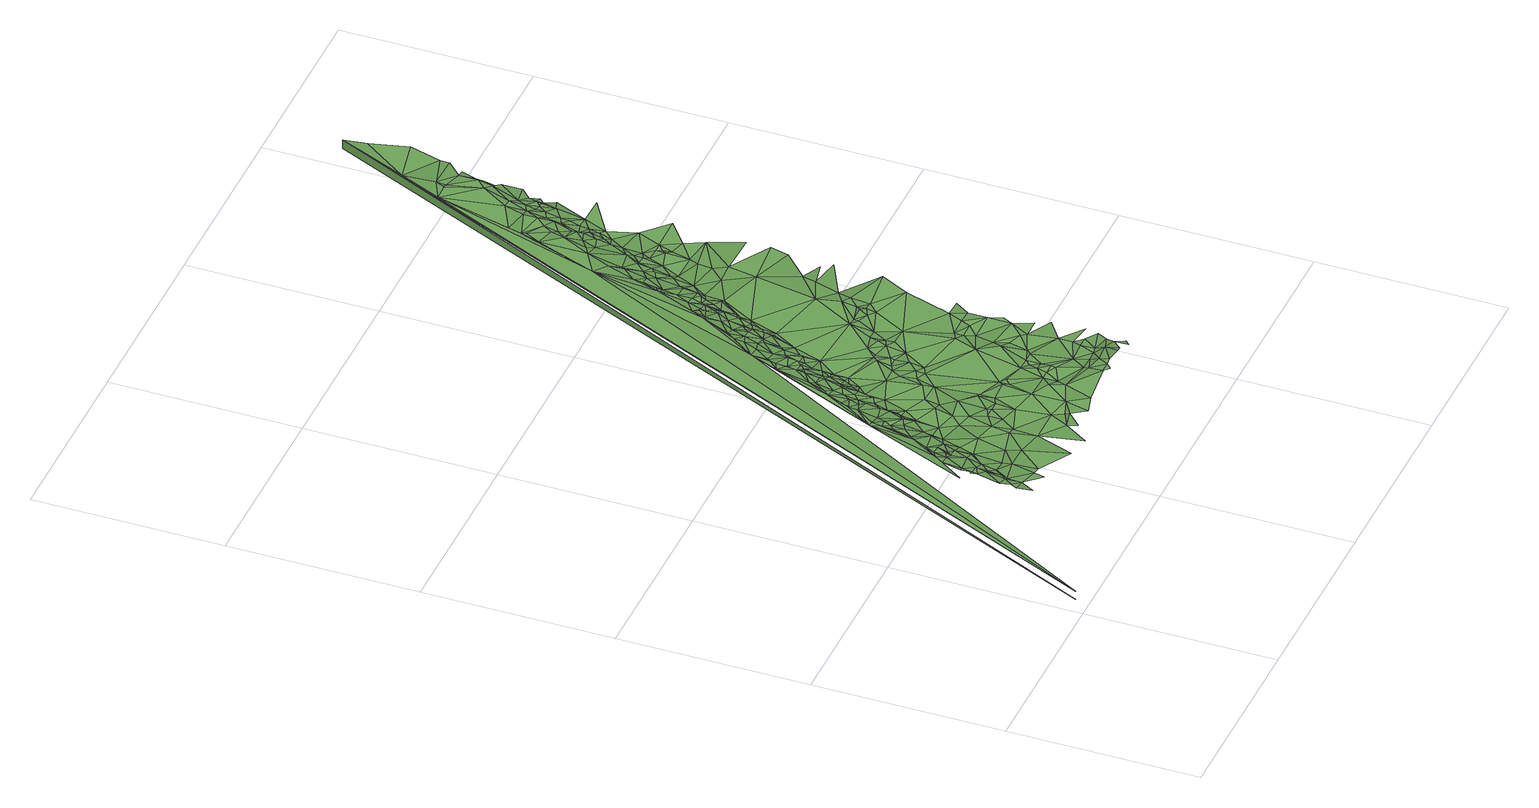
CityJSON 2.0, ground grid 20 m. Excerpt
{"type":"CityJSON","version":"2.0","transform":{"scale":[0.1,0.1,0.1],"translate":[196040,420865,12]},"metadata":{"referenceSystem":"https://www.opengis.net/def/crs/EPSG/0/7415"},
"CityObjects":{
"plantcover1":{"type":"PlantCover","attributes":{"3df_class":"Forest","bgt_fysiekvoorkomen":"groenvoorziening","bgt_status":"bestaand","identificatienamespace":"NL.IMGeo","begroeidterreindeeloptalud":"true","plus_fysiekvoorkomen":"gras- en kruidachtigen","relatievehoogteligging":0,"aantal_punten":0},"geometry":[{"type":"MultiSurface","lod":"1","boundaries":[[[0,1,2]],[[3,4,5]],[[4,1,0]],[[4,0,5]],[[3,6,7]],[[7,8,9]],[[5,6,3]],[[10,11,8]],[[0,12,5]],[[13,8,7]],[[10,14,11]],[[13,10,8]],[[5,12,15]],[[6,5,15]],[[6,13,7]],[[16,6,15]],[[17,12,0]],[[16,13,6]],[[18,14,10]],[[19,15,12]],[[20,17,0]],[[19,16,15]],[[21,10,13]],[[18,22,14]],[[23,13,16]],[[10,21,18]],[[23,16,19]],[[24,22,25]],[[26,12,17]],[[26,19,12]],[[23,21,13]],[[18,27,22]],[[21,28,18]],[[27,18,29]],[[18,28,29]],[[30,23,19]],[[27,31,22]],[[26,17,32]],[[30,19,26]],[[33,21,23]],[[34,29,28]],[[27,29,35]],[[36,28,21]],[[22,31,37]],[[34,28,36]],[[35,31,27]],[[35,29,34]],[[30,38,23]],[[33,36,21]],[[23,38,33]],[[39,26,32]],[[25,22,37]],[[33,38,36]],[[40,30,26]],[[41,35,34]],[[41,34,36]],[[41,31,35]],[[30,40,38]],[[42,36,38]],[[31,43,37]],[[39,32,44]],[[42,41,36]],[[40,26,39]],[[41,43,31]],[[37,45,46]],[[37,43,45]],[[37,46,25]],[[38,47,42]],[[42,48,41]],[[38,40,47]],[[46,45,49]],[[41,48,43]],[[49,45,50]],[[25,46,51]],[[45,43,52]],[[45,52,50]],[[42,47,48]],[[49,53,46]],[[43,48,54]],[[46,55,51]],[[39,56,40]],[[49,50,53]],[[43,54,52]],[[44,57,39]],[[46,53,55]],[[25,51,58]],[[40,56,47]],[[50,59,53]],[[50,52,59]],[[51,55,60]],[[48,61,54]],[[54,61,52]],[[56,39,57]],[[58,51,60]],[[62,48,47]],[[53,63,55]],[[64,25,58]],[[53,59,63]],[[59,52,65]],[[55,63,60]],[[48,62,61]],[[65,52,61]],[[66,47,56]],[[64,67,25]],[[59,65,63]],[[68,69,70]],[[47,66,62]],[[71,56,57]],[[60,72,58]],[[60,63,73]],[[74,65,61]],[[56,71,66]],[[63,65,75]],[[76,57,77]],[[78,64,58]],[[63,75,79]],[[60,73,72]],[[65,74,75]],[[73,63,79]],[[61,62,80]],[[75,81,79]],[[74,81,75]],[[82,64,83]],[[82,67,64]],[[72,84,58]],[[84,78,58]],[[79,85,73]],[[62,66,86]],[[78,83,64]],[[87,66,71]],[[74,61,88]],[[79,81,85]],[[71,57,89]],[[72,73,90]],[[85,90,73]],[[81,74,91]],[[62,86,80]],[[61,80,88]],[[82,83,67]],[[67,92,25]],[[81,91,85]],[[76,89,57]],[[86,66,93]],[[93,66,87]],[[90,85,91]],[[72,90,94]],[[72,94,84]],[[83,78,95]],[[84,95,78]],[[88,91,74]],[[87,71,96]],[[67,83,97]],[[95,84,94]],[[97,83,95]],[[76,98,99]],[[100,67,101]],[[89,96,71]],[[102,90,91]],[[103,93,87]],[[86,93,104]],[[101,67,97]],[[90,102,94]],[[80,86,105]],[[67,100,106]],[[88,80,107]],[[97,95,108]],[[94,109,95]],[[76,110,89]],[[103,87,96]],[[104,93,103]],[[95,109,108]],[[110,76,99]],[[111,91,88]],[[86,104,105]],[[101,112,100]],[[69,25,92]],[[80,105,107]],[[102,109,94]],[[113,97,108]],[[101,97,113]],[[91,111,102]],[[106,100,112]],[[108,109,114]],[[111,88,107]],[[92,67,106]],[[103,115,104]],[[108,114,113]],[[103,96,115]],[[116,109,102]],[[114,109,116]],[[117,101,113]],[[89,110,118]],[[101,117,112]],[[114,119,113]],[[110,99,118]],[[104,115,120]],[[104,120,105]],[[89,121,96]],[[118,99,122]],[[115,96,123]],[[119,124,113]],[[106,112,125]],[[114,126,119]],[[114,116,127]],[[124,117,113]],[[102,111,128]],[[129,112,117]],[[130,111,107]],[[107,105,130]],[[126,124,119]],[[114,127,126]],[[120,115,123]],[[118,121,89]],[[125,112,129]],[[116,102,131]],[[132,92,106]],[[132,106,125]],[[120,133,105]],[[123,96,121]],[[122,134,118]],[[124,126,135]],[[136,129,117]],[[120,123,133]],[[117,124,137]],[[133,130,105]],[[126,127,135]],[[131,127,116]],[[125,129,136]],[[124,135,138]],[[128,131,102]],[[130,128,111]],[[139,92,132]],[[138,137,124]],[[117,137,136]],[[132,125,140]],[[141,92,139]],[[142,125,136]],[[123,143,133]],[[144,139,132]],[[145,92,141]],[[135,127,146]],[[144,132,140]],[[125,142,140]],[[135,146,138]],[[121,143,123]],[[69,92,145]],[[139,144,147]],[[138,148,137]],[[144,140,142]],[[147,141,139]],[[146,127,131]],[[118,134,149]],[[138,146,148]],[[136,137,150]],[[121,118,151]],[[142,136,150]],[[148,152,137]],[[153,130,133]],[[154,145,141]],[[144,155,147]],[[144,142,155]],[[150,137,152]],[[156,128,130]],[[131,128,157]],[[143,153,133]],[[154,69,145]],[[148,158,152]],[[146,158,148]],[[159,143,121]],[[160,141,147]],[[142,150,161]],[[155,142,161]],[[118,149,151]],[[152,158,150]],[[157,128,156]],[[155,162,147]],[[141,160,154]],[[163,68,70]],[[156,130,164]],[[159,153,143]],[[162,160,147]],[[131,157,165]],[[164,130,153]],[[69,154,166]],[[161,167,155]],[[168,159,121]],[[167,162,155]],[[168,121,151]],[[153,159,169]],[[146,131,170]],[[157,156,171]],[[150,158,172]],[[154,160,173]],[[150,172,161]],[[166,154,173]],[[174,160,162]],[[167,174,162]],[[171,165,157]],[[164,171,156]],[[175,158,146]],[[151,149,176]],[[149,134,177]],[[169,159,168]],[[165,170,131]],[[172,167,161]],[[178,69,166]],[[179,160,174]],[[173,160,179]],[[167,180,174]],[[176,168,151]],[[181,69,178]],[[153,169,182]],[[180,179,174]],[[171,164,183]],[[172,180,167]],[[184,165,171]],[[175,172,158]],[[175,146,170]],[[173,179,185]],[[166,173,186]],[[170,165,187]],[[184,187,165]],[[168,182,169]],[[179,180,188]],[[189,176,149]],[[178,166,186]],[[183,184,171]],[[190,168,176]],[[180,172,188]],[[179,188,185]],[[191,173,185]],[[192,164,153]],[[186,173,191]],[[193,69,181]],[[194,187,184]],[[170,187,195]],[[149,177,196]],[[190,197,168]],[[198,190,176]],[[168,197,182]],[[178,199,181]],[[194,195,187]],[[149,196,189]],[[172,200,188]],[[178,186,199]],[[183,164,192]],[[175,170,195]],[[191,185,201]],[[188,200,185]],[[198,176,189]],[[192,153,182]],[[202,184,183]],[[203,172,175]],[[201,185,200]],[[181,199,204]],[[205,197,190]],[[175,195,206]],[[194,184,202]],[[182,197,207]],[[208,186,191]],[[205,190,198]],[[194,202,195]],[[208,191,201]],[[199,186,208]],[[209,197,205]],[[203,175,206]],[[207,197,209]],[[210,177,211]],[[196,177,210]],[[212,182,207]],[[193,181,204]],[[195,213,206]],[[204,199,214]],[[215,201,200]],[[213,195,202]],[[215,208,201]],[[209,212,207]],[[216,199,208]],[[198,217,205]],[[217,198,189]],[[213,203,206]],[[199,216,214]],[[196,218,189]],[[219,196,210]],[[205,217,209]],[[68,163,220]],[[202,183,221]],[[212,222,182]],[[200,172,223]],[[224,219,210]],[[225,212,209]],[[196,219,218]],[[214,226,204]],[[227,215,200]],[[172,203,223]],[[216,208,228]],[[218,217,189]],[[229,214,216]],[[221,183,192]],[[217,225,209]],[[222,192,182]],[[202,230,213]],[[203,213,231]],[[208,215,232]],[[226,193,204]],[[233,227,200]],[[228,229,216]],[[228,208,232]],[[229,234,214]],[[225,235,212]],[[224,236,219]],[[232,215,227]],[[203,231,237]],[[231,213,238]],[[238,213,230]],[[239,218,219]],[[228,234,229]],[[224,240,236]],[[214,234,241]],[[239,217,218]],[[241,226,214]],[[235,222,212]],[[70,69,193]],[[233,232,227]],[[226,242,193]],[[230,202,243]],[[239,219,236]],[[228,232,244]],[[234,228,245]],[[233,200,223]],[[231,238,237]],[[236,240,246]],[[244,232,233]],[[247,193,242]],[[245,241,234]],[[245,228,248]],[[248,228,244]],[[249,217,239]],[[237,223,203]],[[222,250,192]],[[221,243,202]],[[217,251,225]],[[238,230,243]],[[252,239,236]],[[235,253,222]],[[254,242,226]],[[238,255,237]],[[246,256,236]],[[251,235,225]],[[257,247,242]],[[241,254,226]],[[258,244,233]],[[252,249,239]],[[259,241,245]],[[260,217,249]],[[250,222,253]],[[221,192,261]],[[262,257,242]],[[248,259,245]],[[263,192,250]],[[258,248,244]],[[243,255,238]],[[254,262,242]],[[252,236,264]],[[261,192,263]],[[256,265,266]],[[251,217,260]],[[267,253,235]],[[268,247,257]],[[269,193,247]],[[236,256,264]],[[237,255,223]],[[68,220,270]],[[271,241,259]],[[241,271,254]],[[272,249,252]],[[259,248,258]],[[262,268,257]],[[267,250,253]],[[221,273,243]],[[274,262,254]],[[268,275,247]],[[251,276,235]],[[249,272,260]],[[276,267,235]],[[261,273,221]],[[259,258,277]],[[278,252,264]],[[272,252,278]],[[279,274,254]],[[262,280,268]],[[271,259,281]],[[277,281,259]],[[271,279,254]],[[280,262,274]],[[255,282,223]],[[279,280,274]],[[268,280,275]],[[269,247,275]],[[271,283,279]],[[271,281,283]],[[279,283,280]],[[263,284,261]],[[255,243,285]],[[263,250,286]],[[258,233,287]],[[261,284,273]],[[286,250,267]],[[287,233,223]],[[288,282,255]],[[289,223,282]],[[251,260,290]],[[291,275,280]],[[292,277,258]],[[280,283,293]],[[193,269,70]],[[273,294,243]],[[281,277,292]],[[281,295,283]],[[291,280,293]],[[296,270,297]],[[298,275,291]],[[269,275,299]],[[286,267,276]],[[299,275,298]],[[285,288,255]],[[288,289,282]],[[300,273,284]],[[301,276,251]],[[283,295,293]],[[263,302,284]],[[303,223,289]],[[304,291,293]],[[305,299,298]],[[298,291,306]],[[281,292,295]],[[307,289,288]],[[308,269,299]],[[273,300,294]],[[302,263,286]],[[286,276,309]],[[306,291,304]],[[308,299,305]],[[304,293,295]],[[269,308,310]],[[305,298,311]],[[312,269,310]],[[284,302,300]],[[313,289,307]],[[311,298,306]],[[307,288,314]],[[285,314,288]],[[292,304,295]],[[287,223,303]],[[312,310,308]],[[269,312,315]],[[303,289,313]],[[305,316,308]],[[317,306,304]],[[318,285,243]],[[317,304,292]],[[305,311,316]],[[302,286,319]],[[307,314,313]],[[243,294,318]],[[311,306,317]],[[269,315,70]],[[320,300,302]],[[300,320,294]],[[321,314,285]],[[292,258,322]],[[312,308,323]],[[313,314,321]],[[324,311,317]],[[316,311,324]],[[308,316,325]],[[312,323,315]],[[322,258,287]],[[326,316,324]],[[303,313,327]],[[323,308,328]],[[328,308,325]],[[327,313,321]],[[316,326,325]],[[329,324,317]],[[294,320,330]],[[329,326,324]],[[292,331,317]],[[321,285,318]],[[315,332,70]],[[323,333,315]],[[287,303,334]],[[325,326,329]],[[334,303,327]],[[332,315,333]],[[335,325,329]],[[329,317,331]],[[328,325,335]],[[323,328,336]],[[336,333,323]],[[292,322,331]],[[287,334,337]],[[332,338,70]],[[328,335,339]],[[333,340,332]],[[335,329,341]],[[328,342,336]],[[321,343,327]],[[342,328,339]],[[333,336,340]],[[339,335,341]],[[340,338,332]],[[287,337,344]],[[322,287,344]],[[343,334,327]],[[343,321,318]],[[336,342,345]],[[345,342,339]],[[336,346,340]],[[331,347,329]],[[70,338,348]],[[336,345,346]],[[341,329,349]],[[339,341,350]],[[345,339,350]],[[351,331,322]],[[345,352,346]],[[340,353,338]],[[329,347,349]],[[346,353,340]],[[354,70,348]],[[337,334,355]],[[350,352,345]],[[331,351,347]],[[346,352,353]],[[356,344,337]],[[341,357,350]],[[338,358,359]],[[360,352,350]],[[357,341,349]],[[361,338,359]],[[353,358,338]],[[348,338,361]],[[362,353,352]],[[360,362,352]],[[322,344,363]],[[364,360,350]],[[322,365,351]],[[359,358,366]],[[367,364,350]],[[368,362,360]],[[364,368,360]],[[361,359,366]],[[354,348,369]],[[350,357,367]],[[353,370,358]],[[371,353,362]],[[372,348,361]],[[372,369,348]],[[163,70,354]],[[347,351,373]],[[349,347,373]],[[368,371,362]],[[353,371,370]],[[368,364,374]],[[358,375,366]],[[367,374,364]],[[322,363,365]],[[370,375,358]],[[367,357,376]],[[377,354,369]],[[357,349,373]],[[378,372,361]],[[366,379,361]],[[372,377,369]],[[361,380,378]],[[374,367,381]],[[381,367,376]],[[382,368,374]],[[376,357,383]],[[379,380,361]],[[384,366,375]],[[378,377,372]],[[370,385,375]],[[386,370,371]],[[379,366,384]],[[382,374,381]],[[376,382,381]],[[387,354,388]],[[389,354,377]],[[351,390,373]],[[368,391,371]],[[386,385,370]],[[357,373,383]],[[382,376,383]],[[375,385,392]],[[375,392,384]],[[378,393,377]],[[379,394,380]],[[382,391,368]],[[394,379,384]],[[393,378,380]],[[389,388,354]],[[387,163,354]],[[394,384,392]],[[391,386,371]],[[395,380,394]],[[393,389,377]],[[396,385,386]],[[396,392,385]],[[393,380,395]],[[394,392,397]],[[398,387,388]],[[399,396,386]],[[397,392,396]],[[395,394,400]],[[399,386,391]],[[397,400,394]],[[389,393,401]],[[383,402,382]],[[393,395,401]],[[397,396,399]],[[388,389,403]],[[387,398,163]],[[389,401,403]],[[402,391,382]],[[404,395,400]],[[395,405,401]],[[405,395,404]],[[398,388,403]],[[399,406,397]],[[400,397,406]],[[407,403,401]],[[405,407,401]],[[406,404,400]],[[404,406,405]],[[398,403,408]],[[407,409,403]],[[409,410,403]],[[403,410,408]],[[407,405,411]],[[411,405,406]],[[407,412,409]],[[409,412,410]],[[163,398,413]],[[410,414,408]],[[408,413,398]],[[399,415,406]],[[411,412,407]],[[412,416,410]],[[410,416,414]],[[411,417,412]],[[406,418,411]],[[419,163,413]],[[417,416,412]],[[420,408,414]],[[421,163,419]],[[411,422,417]],[[417,422,416]],[[416,423,414]],[[413,408,420]],[[422,411,418]],[[424,419,413]],[[421,220,163]],[[416,422,425]],[[421,419,424]],[[416,425,423]],[[423,426,414]],[[427,424,413]],[[428,420,414]],[[427,413,420]],[[414,426,428]],[[429,421,424]],[[429,424,427]],[[427,420,430]],[[430,420,431]],[[431,420,428]],[[427,430,432]],[[432,429,427]],[[433,220,421]],[[434,421,429]],[[429,432,435]],[[434,433,421]],[[220,433,436]],[[436,437,220]],[[270,220,437]]]}]}
},
"vertices":[
[164,127,11],[149,127,15],[154,112,13],[144,142,20],[149,132,18],[159,142,15],[159,162,18],[149,167,21],[149,172,22],[144,172,24],[149,182,23],[144,182,25],[164,142,12],[159,172,20],[149,202,25],[164,147,14],[164,162,15],[184,122,10],[159,202,24],[174,157,11],[184,112,8],[174,187,17],[154,212,26],[174,172,13],[129,177,27],[174,287,28],[189,147,10],[164,217,22],[169,202,19],[169,207,21],[189,157,9],[169,227,22],[194,122,8],[184,187,14],[174,207,18],[174,217,21],[179,202,18],[174,242,24],[189,187,11],[214,147,9],[209,162,8],[189,217,15],[194,202,11],[194,232,17],[229,102,7],[179,247,22],[179,277,27],[214,192,11],[199,222,12],[184,267,22],[189,257,21],[179,287,28],[199,242,15],[189,272,22],[199,232,14],[189,277,25],[234,167,10],[243,142,7],[194,307,27],[199,262,18],[194,287,23],[214,232,12],[229,217,9],[209,267,17],[194,317,28],[214,257,14],[238,187,10],[204,342,28],[3,8,27],[234,432,30],[303,622,29],[243,167,8],[214,292,19],[214,282,18],[219,257,11],[214,267,14],[268,122,8],[253,97,7],[209,312,22],[214,272,17],[238,227,11],[219,272,12],[199,327,26],[209,322,25],[214,307,21],[219,277,14],[243,212,11],[253,182,9],[243,247,11],[278,142,8],[219,287,15],[229,272,11],[224,402,28],[253,197,9],[224,302,15],[219,317,19],[273,177,8],[219,332,21],[273,112,7],[288,127,7],[209,347,28],[219,342,23],[238,297,11],[263,197,10],[263,202,9],[263,232,10],[219,367,26],[253,247,8],[224,322,20],[234,307,14],[288,132,5],[253,262,11],[224,362,23],[229,337,21],[234,322,17],[273,197,10],[238,317,12],[234,357,22],[303,137,8],[234,337,19],[278,217,10],[303,172,7],[298,112,7],[283,202,8],[238,342,17],[234,377,24],[243,332,13],[248,327,11],[273,272,11],[234,362,22],[278,262,8],[268,307,10],[234,387,25],[283,217,8],[318,117,7],[248,337,12],[243,362,18],[248,357,15],[248,342,14],[234,397,26],[238,382,22],[234,407,27],[243,382,21],[303,202,10],[238,387,22],[234,412,28],[258,342,11],[238,397,23],[253,352,14],[328,147,7],[253,367,16],[323,162,7],[253,357,14],[308,207,8],[238,417,26],[248,387,21],[283,282,9],[278,297,11],[258,357,11],[308,197,8],[253,402,22],[253,377,16],[253,392,21],[358,802,29],[293,277,9],[283,307,11],[248,432,27],[258,387,16],[333,172,5],[313,202,9],[293,327,11],[293,287,10],[273,377,11],[253,417,22],[258,392,16],[298,332,10],[333,157,5],[363,122,7],[253,447,28],[258,407,20],[268,392,15],[253,457,29],[338,197,7],[303,282,8],[303,297,10],[268,412,18],[263,437,22],[293,312,9],[273,397,12],[363,142,5],[343,172,5],[268,432,21],[348,247,8],[273,497,29],[303,312,9],[303,317,10],[363,137,6],[343,182,7],[353,167,5],[268,452,23],[283,407,11],[273,417,16],[318,307,8],[308,342,11],[263,467,26],[353,172,6],[303,332,9],[348,192,5],[278,437,17],[353,182,5],[373,122,8],[368,117,7],[353,197,5],[318,327,11],[273,467,23],[288,432,15],[278,452,21],[373,157,4],[378,142,4],[378,132,8],[378,847,29],[358,272,7],[363,227,7],[338,372,11],[378,122,10],[363,197,6],[283,482,22],[293,432,12],[288,452,17],[283,457,19],[328,322,10],[323,337,11],[293,442,13],[298,432,11],[288,462,18],[368,202,5],[393,132,11],[328,347,9],[328,332,9],[388,142,5],[388,117,15],[288,477,21],[278,497,27],[348,322,9],[298,447,12],[293,462,15],[393,117,14],[283,512,26],[298,457,15],[393,157,6],[368,237,5],[398,182,4],[393,142,7],[373,222,5],[298,492,19],[338,347,8],[403,127,12],[288,507,25],[308,462,11],[303,472,15],[398,167,4],[368,267,5],[293,502,22],[373,257,4],[408,137,9],[403,112,13],[408,117,12],[388,217,5],[293,507,23],[298,552,28],[412,921,27],[303,487,18],[403,157,7],[368,277,5],[298,497,21],[298,522,23],[393,212,4],[308,472,12],[413,147,9],[303,492,18],[303,507,21],[308,477,14],[348,367,9],[308,492,15],[383,267,6],[368,357,8],[403,232,5],[363,417,11],[358,362,10],[348,372,9],[418,162,7],[308,512,18],[328,497,11],[313,502,16],[393,292,7],[323,497,14],[3,8,17],[412,921,17],[308,522,21],[303,537,25],[388,277,6],[418,197,5],[403,257,5],[368,392,11],[318,512,15],[308,537,21],[318,517,18],[363,372,11],[308,552,23],[413,212,4],[303,557,27],[323,522,17],[308,572,26],[368,377,9],[368,367,10],[308,582,27],[323,537,18],[328,517,12],[408,342,8],[408,242,5],[403,277,5],[378,367,8],[373,482,12],[318,572,24],[328,522,13],[328,542,16],[328,537,15],[378,387,10],[328,567,19],[338,532,12],[413,292,5],[358,512,10],[318,612,28],[323,597,25],[383,402,8],[338,552,15],[333,582,19],[388,427,11],[328,637,29],[343,557,13],[328,602,22],[348,552,11],[338,572,18],[423,372,8],[393,442,10],[343,577,17],[343,592,19],[373,527,10],[328,687,29],[373,542,11],[358,572,11],[378,512,12],[348,592,16],[353,607,18],[333,707,30],[423,422,8],[413,432,10],[378,552,10],[348,637,22],[338,642,27],[358,592,15],[343,667,29],[358,602,15],[418,467,11],[363,587,12],[423,487,11],[353,652,23],[378,577,11],[368,597,12],[333,702,31],[363,627,18],[368,617,13],[348,682,28],[408,547,11],[378,587,11],[363,642,20],[383,572,10],[353,692,29],[353,677,26],[363,662,23],[363,667,23],[383,582,9],[388,587,11],[398,567,11],[368,657,19],[373,637,14],[378,632,12],[338,722,29],[363,717,29],[363,702,29],[423,512,10],[398,612,11],[373,652,18],[368,687,25],[368,662,19],[373,682,21],[383,647,12],[383,657,14],[368,737,30],[388,642,12],[383,667,15],[373,697,23],[423,587,12],[373,717,26],[383,677,18],[383,687,19],[398,667,12],[383,702,22],[378,737,29],[383,712,22],[383,722,25],[398,697,17],[393,712,19],[388,767,29],[388,732,24],[428,667,11],[398,717,20],[398,712,19],[413,702,12],[373,802,31],[398,762,26],[378,812,31],[403,712,16],[403,727,18],[378,802,30],[408,717,16],[413,737,18],[398,777,29],[408,757,22],[398,797,29],[403,772,25],[403,762,23],[403,782,26],[413,822,29],[413,812,29],[408,797,26],[423,856,29],[413,896,29]
]}
